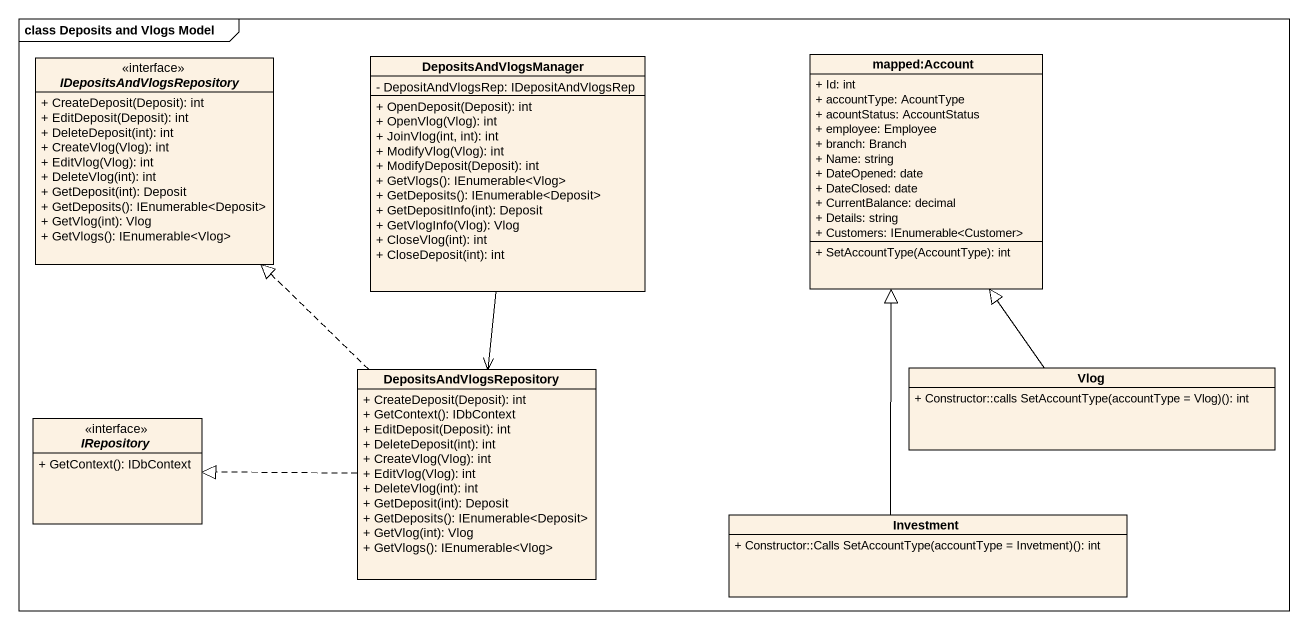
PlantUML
@startuml
mainframe class Deposits and Vlogs Model
hide circle
hide empty members
skinparam classAttributeIconSize 0
interface IDepositsAndVlogsRepository {
  + CreateDeposit(Deposit): int
  + EditDeposit(Deposit): int
  + DeleteDeposit(int): int
  + CreateVlog(Vlog): int
  + EditVlog(Vlog): int
  + DeleteVlog(int): int
  + GetDeposit(int): Deposit
  + GetDeposits(): IEnumerable<Deposit>
  + GetVlog(int): Vlog
  + GetVlogs(): IEnumerable<Vlog>
}
class DepositsAndVlogsManager {
  - DepositAndVlogsRep: IDepositAndVlogsRep
  + OpenDeposit(Deposit): int
  + OpenVlog(Vlog): int
  + JoinVlog(int, int): int
  + ModifyVlog(Vlog): int
  + ModifyDeposit(Deposit): int
  + GetVlogs(): IEnumerable<Vlog>
  + GetDeposits(): IEnumerable<Deposit>
  + GetDepositInfo(int): Deposit
  + GetVlogInfo(Vlog): Vlog
  + CloseVlog(int): int
  + CloseDeposit(int): int
}
class "mapped:Account" as mapped_Account {
  + Id: int
  + accountType: AcountType
  + acountStatus: AccountStatus
  + employee: Employee
  + branch: Branch
  + Name: string
  + DateOpened: date
  + DateClosed: date
  + CurrentBalance: decimal
  + Details: string
  + Customers: IEnumerable<Customer>
  + SetAccountType(AccountType): int
}
class DepositsAndVlogsRepository {
  + CreateDeposit(Deposit): int
  + GetContext(): IDbContext
  + EditDeposit(Deposit): int
  + DeleteDeposit(int): int
  + CreateVlog(Vlog): int
  + EditVlog(Vlog): int
  + DeleteVlog(int): int
  + GetDeposit(int): Deposit
  + GetDeposits(): IEnumerable<Deposit>
  + GetVlog(int): Vlog
  + GetVlogs(): IEnumerable<Vlog>
}
class Vlog {
  + Constructor::calls SetAccountType(accountType = Vlog)(): int
}
interface IRepository {
  + GetContext(): IDbContext
}
class Investment {
  + Constructor::Calls SetAccountType(accountType = Invetment)(): int
}
DepositsAndVlogsManager --> DepositsAndVlogsRepository
DepositsAndVlogsRepository .up.|> IDepositsAndVlogsRepository
DepositsAndVlogsRepository .left.|> IRepository
Vlog -up-|> mapped_Account
Investment -up-|> mapped_Account
@enduml
